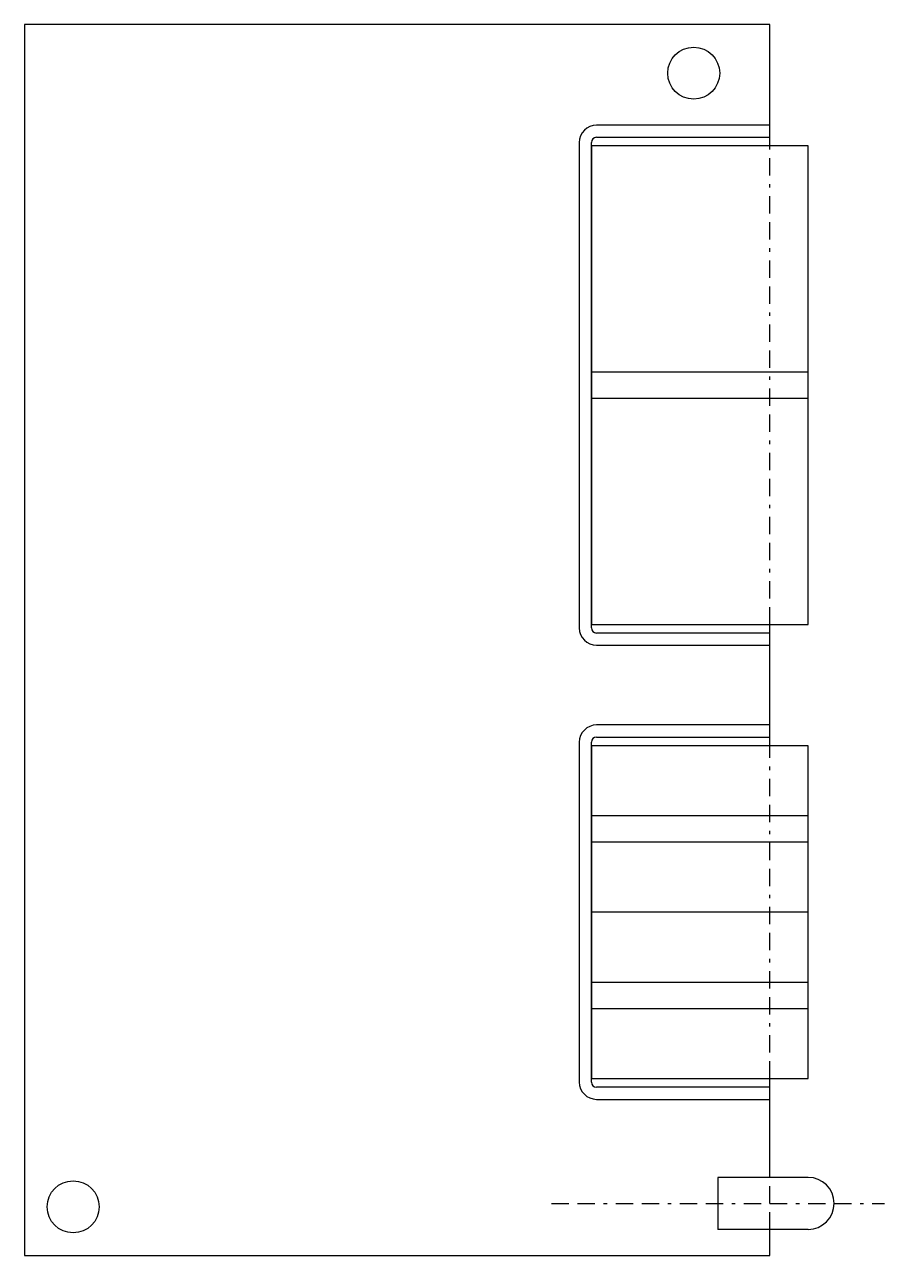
# Model space of a CAD drawing. Header units: millimetres. Extents: x 364.5 to 414.1, y 120.1 to 191.1.
import ezdxf

# ---------------------------------------------------------------- set-up
doc = ezdxf.new("R2010")
doc.units = ezdxf.units.MM
for name, pattern in [('K5LT32768', [0]), ('K5LT32769', [3.7, 1, -0.5, 1, -0.5, 0.2, -0.5]), ('K5LT32770', [0])]:
    doc.linetypes.add(name, pattern=pattern)
doc.layers.add('Видимый контур (ГОСТ)', color=7, linetype='Continuous')
doc.layers.add('Невидимый контур (ГОСТ)', color=7, linetype='Continuous')

msp = doc.modelspace()

# ---------------------------------------------------------------- linework, layer by layer
at = {"layer": 'Видимый контур (ГОСТ)', "color": 7, "linetype": 'K5LT32768'}
for p, q in [((407.533, 191.121), (364.533, 191.121)), ((364.533, 191.121), (364.533, 120.121)), ((407.533, 184.121), (407.533, 191.121)), ((409.733, 184.121), (397.233, 184.121)), ((397.233, 184.121), (397.233, 171.071)), ((409.733, 171.071), (409.733, 184.121)), ((409.733, 171.071), (397.233, 171.071)), ((397.233, 171.071), (397.233, 169.571)), ((409.733, 169.571), (409.733, 171.071)), ((397.233, 169.571), (397.233, 156.521)), ((397.233, 169.571), (409.733, 169.571)), ((409.733, 156.521), (409.733, 169.571)), ((397.233, 156.521), (409.733, 156.521)), ((407.533, 149.521), (407.533, 156.521)), ((397.233, 149.521), (397.233, 145.471)), ((409.733, 149.521), (397.233, 149.521)), ((409.733, 145.471), (409.733, 149.521)), ((397.233, 145.471), (397.233, 143.971)), ((409.733, 145.471), (397.233, 145.471)), ((409.733, 143.971), (409.733, 145.471)), ((397.233, 143.971), (397.233, 139.921)), ((397.233, 143.971), (409.733, 143.971)), ((409.733, 139.921), (409.733, 143.971)), ((397.233, 139.921), (397.233, 135.871)), ((409.733, 139.921), (397.233, 139.921)), ((409.733, 135.871), (409.733, 139.921)), ((409.733, 135.871), (397.233, 135.871)), ((397.233, 135.871), (397.233, 134.371)), ((409.733, 134.371), (409.733, 135.871)), ((397.233, 134.371), (397.233, 130.321)), ((397.233, 134.371), (409.733, 134.371)), ((409.733, 130.321), (409.733, 134.371)), ((397.233, 130.321), (409.733, 130.321)), ((407.533, 124.621), (407.533, 130.321)), ((404.533, 124.621), (404.533, 121.621)), ((409.733, 124.621), (404.533, 124.621)), ((409.733, 121.621), (404.533, 121.621)), ((407.533, 120.121), (407.533, 121.621)), ((364.533, 120.121), (407.533, 120.121))]:
    msp.add_line(p, q, dxfattribs=at)
at = {"layer": 'Видимый контур (ГОСТ)', "color": 1, "linetype": 'K5LT32770', "true_color": 0xff0000}
for p, q in [((407.533, 185.319), (397.533, 185.319)), ((407.533, 184.619), (407.533, 185.319)), ((397.533, 184.619), (407.533, 184.619)), ((396.533, 184.319), (396.533, 156.322)), ((397.233, 156.322), (397.233, 184.319)), ((407.533, 156.022), (397.533, 156.022)), ((407.533, 155.322), (407.533, 156.022)), ((397.533, 155.322), (407.533, 155.322)), ((407.533, 150.719), (397.533, 150.719)), ((407.533, 150.019), (407.533, 150.719)), ((397.533, 150.019), (407.533, 150.019)), ((396.533, 149.719), (396.533, 130.122)), ((397.233, 130.122), (397.233, 149.719)), ((407.533, 129.822), (397.533, 129.822)), ((407.533, 129.122), (407.533, 129.822)), ((397.533, 129.122), (407.533, 129.122))]:
    msp.add_line(p, q, dxfattribs=at)
at = {"layer": 'Видимый контур (ГОСТ)', "color": 7, "linetype": 'K5LT32768'}
for centre in [(403.133, 188.321), (367.333, 122.921)]:
    msp.add_circle(centre, 1.5, dxfattribs=at)
at = {"layer": 'Видимый контур (ГОСТ)', "color": 1, "linetype": 'K5LT32770', "true_color": 0xff0000}
for centre, radius, start, end in [((397.533, 184.319), 1, 90, 180), ((397.533, 184.319), 0.3, 90, 180), ((397.533, 156.322), 1, 180, 270), ((397.533, 156.322), 0.3, 180, 270), ((397.533, 149.719), 1, 90, 180), ((397.533, 149.719), 0.3, 90, 180), ((397.533, 130.122), 1, 180, 270), ((397.533, 130.122), 0.3, 180, 270)]:
    msp.add_arc(centre, radius, start, end, dxfattribs=at)
at = {"layer": 'Видимый контур (ГОСТ)', "color": 7, "linetype": 'K5LT32768'}
msp.add_arc((409.733, 123.121), 1.5, 270, 90, dxfattribs=at)
at = {"layer": 'Невидимый контур (ГОСТ)', "color": 7, "linetype": 'K5LT32769'}
for p, q in [((407.533, 156.521), (407.533, 184.121)), ((407.533, 130.321), (407.533, 149.521)), ((407.533, 121.621), (407.533, 124.621)), ((394.933, 123.121), (414.133, 123.121))]:
    msp.add_line(p, q, dxfattribs=at)

doc.saveas('drawing.dxf')
